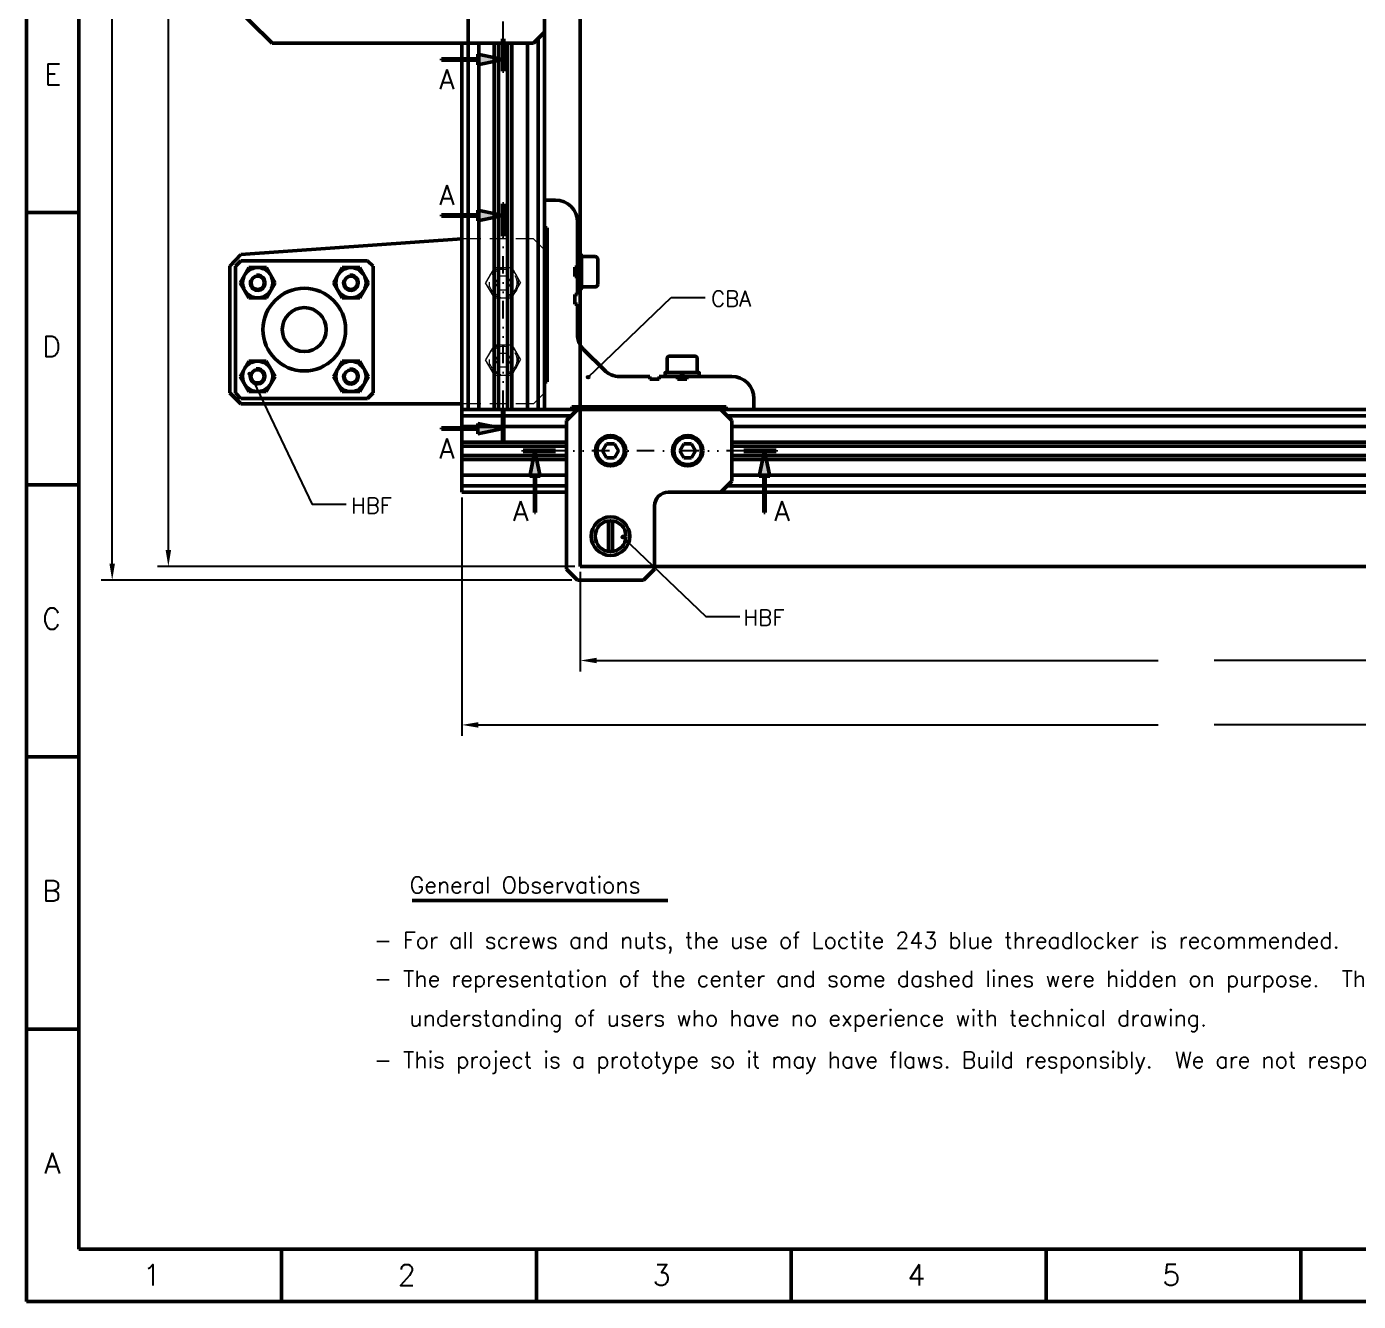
# Model space of a CAD drawing. Extents: x 20728 to 21422, y -7306 to -6812.
# Drawn here: x 20728 to 20969.8, y -7306 to -7074.6 of the extents above; entities that cross this region are included whole.
import ezdxf

# ---------------------------------------------------------------- set-up
doc = ezdxf.new("R2010")
doc.units = 0
doc.header["$PDMODE"] = 34
doc.linetypes.add('DASHED', pattern=[19.05, 12.7, -6.35])
doc.linetypes.add('DIVIDE', pattern=[31.75, 12.7, -6.35, 0, -6.35, 0, -6.35])
doc.layers.get('0').update_dxf_attribs({"lineweight": 0})
for name, color, linetype in [('Corte', 130, 'DIVIDE'), ('Cotas', 90, 'Continuous'), ('Hachura', 9, 'Continuous')]:
    doc.layers.add(name, color=color, linetype=linetype)
for name, color, linetype, lineweight in [('Fixação e Transmissão', 5, 'Continuous', 50), ('Guias', 30, 'Continuous', 50), ('Linha tracejada', 254, 'DASHED', 15), ('Perfis e Cantoneiras', 2, 'Continuous', 50), ('Peças Usinadas', 120, 'Continuous', 50)]:
    doc.layers.add(name, color=color, linetype=linetype, lineweight=lineweight)
doc.styles.get("Standard").update_dxf_attribs({"font": 'romans.shx'})
doc.dimstyles.get("Standard").update_dxf_attribs({"dimtxt": 3, "dimasz": 3, "dimexe": 2, "dimexo": 1, "dimgap": 1, "dimtad": 0, "dimtoh": 1, "dimcen": 0.09, "dimadec": 0, "dimazin": 0, "dimtfac": 1, "dimtdec": 4, "dimtofl": 0, "dimtmove": 0, "dimatfit": 3, "dimfxl": 1, "dimtolj": 1, "dimtzin": 0, "dimarcsym": 0})

# ---------------------------------------------------------------- blocks, each defined once
blk = doc.blocks.new('*D_1h')
at = {"color": 0, "linetype": 'ByBlock', "lineweight": -2}
for p, q in [((20828.53, -7173.61), (20828.53, -7191.68)), ((21048.53, -7173.61), (21048.53, -7191.68)), ((20831.53, -7189.68), (20933.46, -7189.68)), ((21045.53, -7189.68), (20943.6, -7189.68))]:
    blk.add_line(p, q, dxfattribs=at)
for points in [[(20828.53, -7189.68), (20831.53, -7190.18), (20828.53, -7189.68), (20831.53, -7189.18)], [(21048.53, -7189.68), (21045.53, -7189.18), (21048.53, -7189.68), (21045.53, -7190.18)]]:
    blk.add_solid(points, dxfattribs=at)
at = {"layer": 'Defpoints', "color": 0, "linetype": 'ByBlock', "lineweight": 0}
for p in [(20828.53, -7172.61), (21048.53, -7172.61), (20828.53, -7189.68), (21048.53, -7189.68)]:
    blk.add_point(p, dxfattribs=at)
blk = doc.blocks.new('*D_1v')
at = {"color": 0, "linetype": 'ByBlock', "lineweight": -2}
for p, q in [((20807.03, -7160.11), (20807.03, -7203.37)), ((21070.03, -7160.11), (21070.03, -7203.37)), ((20810.03, -7201.37), (20933.46, -7201.37)), ((21067.03, -7201.37), (20943.6, -7201.37))]:
    blk.add_line(p, q, dxfattribs=at)
for points in [[(20807.03, -7201.37), (20810.03, -7201.87), (20807.03, -7201.37), (20810.03, -7200.87)], [(21070.03, -7201.37), (21067.03, -7200.87), (21070.03, -7201.37), (21067.03, -7201.87)]]:
    blk.add_solid(points, dxfattribs=at)
at = {"layer": 'Defpoints', "color": 0, "linetype": 'ByBlock', "lineweight": 0}
for p in [(20807.03, -7159.11), (21070.03, -7159.11), (20807.03, -7201.37), (21070.03, -7201.37)]:
    blk.add_point(p, dxfattribs=at)
blk = doc.blocks.new('*D_1w')
at = {"color": 0, "linetype": 'ByBlock', "lineweight": -2}
for p, q in [((20827.53, -6952.61), (20751.77, -6952.61)), ((20753.77, -6955.61), (20753.77, -7057.54)), ((20753.77, -7169.61), (20753.77, -7067.69)), ((20827.53, -7172.61), (20751.77, -7172.61))]:
    blk.add_line(p, q, dxfattribs=at)
for points in [[(20753.77, -6952.61), (20753.27, -6955.61), (20753.77, -6952.61), (20754.27, -6955.61)], [(20753.77, -7172.61), (20754.27, -7169.61), (20753.77, -7172.61), (20753.27, -7169.61)]]:
    blk.add_solid(points, dxfattribs=at)
at = {"layer": 'Defpoints', "color": 0, "linetype": 'ByBlock', "lineweight": 0}
for p in [(20753.77, -6952.61), (20828.53, -6952.61), (20753.77, -7172.61), (20828.53, -7172.61)]:
    blk.add_point(p, dxfattribs=at)
blk = doc.blocks.new('*D_1x')
at = {"color": 0, "linetype": 'ByBlock', "lineweight": -2}
for p, q in [((20827.03, -6950.11), (20741.57, -6950.11)), ((20743.57, -6953.11), (20743.57, -7057.54)), ((20743.57, -7172.11), (20743.57, -7067.69)), ((20827.03, -7175.11), (20741.57, -7175.11))]:
    blk.add_line(p, q, dxfattribs=at)
for points in [[(20743.57, -6950.11), (20743.07, -6953.11), (20743.57, -6950.11), (20744.07, -6953.11)], [(20743.57, -7175.11), (20744.07, -7172.11), (20743.57, -7175.11), (20743.07, -7172.11)]]:
    blk.add_solid(points, dxfattribs=at)
at = {"layer": 'Defpoints', "color": 0, "linetype": 'ByBlock', "lineweight": 0}
for p in [(20743.57, -6950.11), (20828.03, -6950.11), (20743.57, -7175.11), (20828.03, -7175.11)]:
    blk.add_point(p, dxfattribs=at)

msp = doc.modelspace()

# ---------------------------------------------------------------- hatches: boundary and pattern name
at = {"layer": 'Cotas'}
h = msp.add_hatch(color=256, dxfattribs=at)
h.dxf.hatch_style = 1
h.paths.add_polyline_path([(20768.27, -7137.634, -0.2411741), (20768.377, -7137.424, -0.6113775), (20768.787, -7137.634, -1), (20768.27, -7137.634)])
h = msp.add_hatch(color=256, dxfattribs=at)
h.dxf.hatch_style = 1
h.paths.add_polyline_path([(20830.231, -7138.245, -0.2411741), (20830.124, -7138.455, -0.6113775), (20829.714, -7138.245, -1), (20830.231, -7138.245)])
h = msp.add_hatch(color=256, dxfattribs=at)
h.dxf.hatch_style = 1
h.paths.add_polyline_path([(20836.504, -7167.274, 0.2411741), (20836.396, -7167.064, 0.6113775), (20835.987, -7167.274, 1), (20836.504, -7167.274)])
at = {"layer": 'Perfis e Cantoneiras'}
h = msp.add_hatch(color=130, dxfattribs=at)
h.dxf.hatch_style = 1
h.paths.add_polyline_path([(20814.417, -7076.848), (20814.53, -7076.848), (20814.642, -7076.848), (20814.642, -7082.703), (20814.417, -7082.703), (20814.417, -7080.605), (20814.53, -7080.582), (20814.417, -7080.559), (20814.417, -7076.848)])
h = msp.add_hatch(color=130, dxfattribs=at)
h.dxf.hatch_style = 1
h.paths.add_polyline_path([(20809.916, -7079.632), (20814.53, -7080.582), (20809.916, -7081.533), (20809.916, -7080.582), (20809.916, -7079.632)])
h = msp.add_hatch(color=130, dxfattribs=at)
h.dxf.hatch_style = 1
h.paths.add_polyline_path([(20803.341, -7080.47), (20809.916, -7080.47), (20809.916, -7080.695), (20803.341, -7080.695), (20803.341, -7080.47)])
h = msp.add_hatch(color=130, dxfattribs=at)
h.dxf.hatch_style = 1
h.paths.add_polyline_path([(20814.417, -7112.639), (20814.53, -7112.639), (20814.642, -7112.639), (20814.642, -7106.784), (20814.417, -7106.784), (20814.417, -7108.881), (20814.53, -7108.904), (20814.417, -7108.928), (20814.417, -7112.639)])
h = msp.add_hatch(color=130, dxfattribs=at)
h.dxf.hatch_style = 1
h.paths.add_polyline_path([(20803.341, -7109.017), (20809.916, -7109.017), (20809.916, -7108.792), (20803.341, -7108.792), (20803.341, -7109.017)])
h = msp.add_hatch(color=130, dxfattribs=at)
h.dxf.hatch_style = 1
h.paths.add_polyline_path([(20809.916, -7109.855), (20814.53, -7108.904), (20809.916, -7107.954), (20809.916, -7108.904), (20809.916, -7109.855)])
h = msp.add_hatch(color=130, dxfattribs=at)
h.dxf.hatch_style = 1
h.paths.add_polyline_path([(20814.417, -7143.848), (20814.53, -7143.848), (20814.642, -7143.848), (20814.642, -7149.703), (20814.417, -7149.703), (20814.417, -7147.605), (20814.53, -7147.582), (20814.417, -7147.559), (20814.417, -7143.848)])
h = msp.add_hatch(color=130, dxfattribs=at)
h.dxf.hatch_style = 1
h.paths.add_polyline_path([(20803.341, -7147.47), (20809.916, -7147.47), (20809.916, -7147.695), (20803.341, -7147.695), (20803.341, -7147.47)])
h = msp.add_hatch(color=130, dxfattribs=at)
h.dxf.hatch_style = 1
h.paths.add_polyline_path([(20809.916, -7146.632), (20814.53, -7147.582), (20809.916, -7148.533), (20809.916, -7147.582), (20809.916, -7146.632)])
h = msp.add_hatch(color=130, dxfattribs=at)
h.dxf.hatch_style = 1
h.paths.add_polyline_path([(20824.043, -7151.727), (20824.043, -7151.615), (20824.043, -7151.502), (20818.188, -7151.502), (20818.188, -7151.727), (20820.286, -7151.727), (20820.309, -7151.615), (20820.332, -7151.727), (20824.043, -7151.727)])
h = msp.add_hatch(color=130, dxfattribs=at)
h.dxf.hatch_style = 1
h.paths.add_polyline_path([(20821.26, -7156.228), (20820.309, -7151.615), (20819.358, -7156.228), (20820.309, -7156.228), (20821.26, -7156.228)])
h = msp.add_hatch(color=130, dxfattribs=at)
h.dxf.hatch_style = 1
h.paths.add_polyline_path([(20858.252, -7151.727), (20858.252, -7151.615), (20858.252, -7151.502), (20864.108, -7151.502), (20864.108, -7151.727), (20862.01, -7151.727), (20861.987, -7151.615), (20861.964, -7151.727), (20858.252, -7151.727)])
h = msp.add_hatch(color=130, dxfattribs=at)
h.dxf.hatch_style = 1
h.paths.add_polyline_path([(20861.036, -7156.228), (20861.987, -7151.615), (20862.937, -7156.228), (20861.987, -7156.228), (20861.036, -7156.228)])
h = msp.add_hatch(color=130, dxfattribs=at)
h.dxf.hatch_style = 1
h.paths.add_polyline_path([(20820.421, -7162.803), (20820.421, -7156.228), (20820.196, -7156.228), (20820.196, -7162.803), (20820.421, -7162.803)])
h = msp.add_hatch(color=130, dxfattribs=at)
h.dxf.hatch_style = 1
h.paths.add_polyline_path([(20861.874, -7162.803), (20861.874, -7156.228), (20862.099, -7156.228), (20862.099, -7162.803), (20861.874, -7162.803)])

# ---------------------------------------------------------------- linework, layer by layer
at = {"layer": 'Corte', "ltscale": 0.25}
for p, q in [((20814.53, -7076.843), (20814.53, -7045.639)), ((20814.53, -7143.843), (20814.53, -7112.639)), ((20858.236, -7151.615), (20824.043, -7151.615))]:
    msp.add_line(p, q, dxfattribs=at)
at = {"layer": 'Cotas'}
for p, q in [((20829.973, -7138.245), (20845.039, -7123.801)), ((20845.039, -7123.801), (20851.214, -7123.801)), ((20768.528, -7137.634), (20779.864, -7161.357)), ((20786.04, -7161.357), (20779.864, -7161.357)), ((20836.245, -7167.274), (20851.311, -7181.718)), ((20851.311, -7181.718), (20857.487, -7181.718))]:
    msp.add_line(p, q, dxfattribs=at)
for centre in [(20768.528, -7137.634), (20829.973, -7138.245), (20836.245, -7167.274)]:
    msp.add_circle(centre, 0.259, dxfattribs=at)
at = {"layer": 'Fixação e Transmissão'}
for p, q in [((20828.53, -6952.615), (20828.53, -7172.615)), ((20828.73, -7116.365), (20828.73, -7121.865)), ((20768.387, -7118.354), (20766.798, -7121.107)), ((20771.567, -7118.354), (20773.156, -7121.107)), ((20785.313, -7118.354), (20783.724, -7121.107)), ((20788.493, -7118.354), (20790.082, -7121.107)), ((20822.03, -7117.615), (20822.53, -7117.615)), ((20831.73, -7116.865), (20831.73, -7121.365)), ((20768.387, -7123.86), (20766.798, -7121.107)), ((20771.567, -7123.86), (20773.156, -7121.107)), ((20785.313, -7123.86), (20783.724, -7121.107)), ((20788.493, -7123.86), (20790.082, -7121.107)), ((20822.03, -7120.615), (20822.53, -7120.615)), ((20828.03, -7118.927), (20828.73, -7119.115)), ((20828.03, -7119.115), (20828.73, -7119.302)), ((20771.567, -7123.86), (20771.567, -7123.86)), ((20788.493, -7123.86), (20788.493, -7123.86)), ((20768.365, -7135.347), (20766.776, -7138.1)), ((20771.544, -7135.347), (20773.134, -7138.1)), ((20785.313, -7135.369), (20783.724, -7138.122)), ((20788.493, -7135.369), (20790.082, -7138.122)), ((20844.78, -7134.415), (20849.28, -7134.415)), ((20768.365, -7140.853), (20766.776, -7138.1)), ((20771.544, -7140.853), (20773.134, -7138.1)), ((20785.313, -7140.875), (20783.724, -7138.122)), ((20788.493, -7140.875), (20790.082, -7138.122)), ((20844.28, -7137.415), (20849.78, -7137.415)), ((20846.842, -7138.115), (20847.03, -7137.415)), ((20847.03, -7138.115), (20847.217, -7137.415)), ((20771.544, -7140.853), (20771.544, -7140.853)), ((20788.493, -7140.875), (20788.493, -7140.875)), ((20845.53, -7144.115), (20845.53, -7143.615)), ((20848.53, -7144.115), (20848.53, -7143.615)), ((20833.308, -7150.365), (20832.587, -7151.615)), ((20833.308, -7152.864), (20832.587, -7151.615)), ((20833.308, -7150.365), (20834.751, -7150.365)), ((20834.751, -7150.365), (20835.472, -7151.615)), ((20834.751, -7152.864), (20835.472, -7151.615)), ((20847.308, -7150.365), (20846.587, -7151.615)), ((20847.308, -7152.864), (20846.587, -7151.615)), ((20847.308, -7150.365), (20848.751, -7150.365)), ((20848.751, -7150.365), (20849.472, -7151.615)), ((20848.751, -7152.864), (20849.472, -7151.615)), ((20833.308, -7152.864), (20834.751, -7152.864)), ((20847.308, -7152.864), (20848.751, -7152.864)), ((20828.53, -7172.615), (21048.53, -7172.615))]:
    msp.add_line(p, q, dxfattribs=at)
at = {"layer": 'Fixação e Transmissão', "ltscale": 0.1}
for p, q in [((20828.73, -7116.365), (20831.23, -7116.365)), ((20768.387, -7118.354), (20771.567, -7118.354)), ((20785.313, -7118.354), (20788.493, -7118.354)), ((20828.73, -7121.865), (20831.23, -7121.865)), ((20768.387, -7123.86), (20771.567, -7123.86)), ((20785.313, -7123.86), (20788.493, -7123.86)), ((20768.365, -7135.347), (20771.544, -7135.347)), ((20785.313, -7135.369), (20788.493, -7135.369)), ((20844.28, -7137.415), (20844.28, -7134.915)), ((20849.78, -7137.415), (20849.78, -7134.915)), ((20768.365, -7140.853), (20771.544, -7140.853)), ((20785.313, -7140.875), (20788.493, -7140.875)), ((20833.68, -7169.893), (20833.68, -7164.337)), ((20834.38, -7169.893), (20834.38, -7164.337))]:
    msp.add_line(p, q, dxfattribs=at)
at = {"layer": 'Fixação e Transmissão', "flags": 128}
for points in [[(20828.03, -7116.015), (20828.03, -7122.215), (20828.73, -7122.215), (20828.73, -7116.015)], [(20843.93, -7138.115), (20850.13, -7138.115), (20850.13, -7137.415), (20843.93, -7137.415)]]:
    msp.add_lwpolyline(points, close=True, dxfattribs=at)
at = {"layer": 'Fixação e Transmissão'}
for centre, radius in [((20769.977, -7121.107), 2.753), ((20786.903, -7121.107), 2.753), ((20769.977, -7121.107), 1.201), ((20786.903, -7121.107), 1.201), ((20778.44, -7129.615), 4), ((20769.955, -7138.1), 2.753), ((20786.903, -7138.122), 2.753), ((20769.955, -7138.1), 1.201), ((20786.903, -7138.122), 1.201), ((20834.03, -7151.615), 2.75), ((20834.03, -7151.615), 2.5), ((20848.03, -7151.615), 2.75), ((20848.03, -7151.615), 2.5), ((20834.03, -7167.115), 3.5), ((20834.03, -7167.115), 2.8)]:
    msp.add_circle(centre, radius, dxfattribs=at)
for centre, start, end in [((20831.23, -7116.865), 360, 90), ((20831.23, -7121.365), 270, 360), ((20844.78, -7134.915), 90, 180), ((20849.28, -7134.915), 360, 90)]:
    msp.add_arc(centre, 0.5, start, end, dxfattribs=at)
at = {"layer": 'Guias'}
for p, q in [((20765.94, -7118.115), (20766.94, -7117.115)), ((20765.94, -7118.115), (20765.94, -7141.115)), ((20766.94, -7117.115), (20789.94, -7117.115)), ((20789.94, -7117.115), (20790.94, -7118.115)), ((20790.94, -7118.115), (20790.94, -7141.115)), ((20765.94, -7141.115), (20766.94, -7142.115)), ((20766.94, -7142.115), (20789.94, -7142.115)), ((20789.94, -7142.115), (20790.94, -7141.115))]:
    msp.add_line(p, q, dxfattribs=at)
for radius in [7.5, 4]:
    msp.add_circle((20778.44, -7129.615), radius, dxfattribs=at)
at = {"layer": 'Hachura'}
for centre in [(20769.977, -7121.107), (20786.903, -7121.107), (20769.955, -7138.1), (20786.903, -7138.122)]:
    msp.add_arc(centre, 1.501, 161.90753, 98.65003, dxfattribs=at)
at = {"layer": 'Linha tracejada', "ltscale": 0.25}
for p, q in [((20820.03, -7113.115), (20807.03, -7113.115)), ((20820.03, -7113.115), (20822.03, -7115.115)), ((20812.94, -7118.362), (20811.35, -7121.115)), ((20812.94, -7118.362), (20816.119, -7118.362)), ((20816.119, -7118.362), (20817.709, -7121.115)), ((20812.94, -7123.868), (20811.35, -7121.115)), ((20813.808, -7119.865), (20813.087, -7121.115)), ((20813.808, -7122.364), (20813.087, -7121.115)), ((20813.808, -7119.865), (20815.251, -7119.865)), ((20815.251, -7119.865), (20815.972, -7121.115)), ((20815.251, -7122.364), (20815.972, -7121.115)), ((20816.119, -7123.868), (20817.709, -7121.115)), ((20813.808, -7122.364), (20815.251, -7122.364)), ((20812.94, -7123.868), (20816.119, -7123.868)), ((20816.119, -7123.868), (20816.119, -7123.868)), ((20812.94, -7132.362), (20811.35, -7135.115)), ((20812.94, -7132.362), (20816.119, -7132.362)), ((20816.119, -7132.362), (20817.709, -7135.115)), ((20812.94, -7137.868), (20811.35, -7135.115)), ((20813.808, -7133.865), (20813.087, -7135.115)), ((20813.808, -7136.364), (20813.087, -7135.115)), ((20813.808, -7133.865), (20815.251, -7133.865)), ((20815.251, -7133.865), (20815.972, -7135.115)), ((20815.251, -7136.364), (20815.972, -7135.115)), ((20816.119, -7137.868), (20817.709, -7135.115)), ((20812.94, -7137.868), (20816.119, -7137.868)), ((20813.808, -7136.364), (20815.251, -7136.364)), ((20816.119, -7137.868), (20816.119, -7137.868)), ((20820.03, -7143.115), (20822.03, -7141.115)), ((20820.03, -7143.115), (20807.03, -7143.115))]:
    msp.add_line(p, q, dxfattribs=at)
at = {"layer": 'Linha tracejada'}
for p, q in [((20822.03, -7118.115), (20822.53, -7118.115)), ((20822.03, -7120.115), (20822.53, -7120.115)), ((20846.03, -7144.115), (20846.03, -7143.615)), ((20848.03, -7144.115), (20848.03, -7143.615))]:
    msp.add_line(p, q, dxfattribs=at)
at = {"layer": 'Linha tracejada', "ltscale": 0.25}
for centre, radius in [((20814.53, -7121.115), 2.753), ((20814.53, -7121.115), 2.75), ((20814.53, -7121.115), 2.5), ((20814.53, -7135.115), 2.753), ((20814.53, -7135.115), 2.75), ((20814.53, -7135.115), 2.5)]:
    msp.add_circle(centre, radius, dxfattribs=at)
at = {"layer": 'Perfis e Cantoneiras', "color": 130}
for p, q in [((20814.417, -7082.703), (20814.417, -7076.848)), ((20814.642, -7082.703), (20814.642, -7076.848)), ((20814.53, -7080.582), (20809.916, -7079.632)), ((20809.916, -7079.632), (20809.916, -7081.533)), ((20809.916, -7080.47), (20803.341, -7080.47)), ((20803.341, -7080.695), (20803.341, -7080.47)), ((20809.916, -7080.695), (20803.341, -7080.695)), ((20809.916, -7080.695), (20809.916, -7080.47)), ((20814.53, -7080.582), (20809.916, -7081.533)), ((20814.642, -7082.703), (20814.417, -7082.703)), ((20814.417, -7106.784), (20814.417, -7112.639)), ((20814.642, -7106.784), (20814.417, -7106.784)), ((20814.642, -7106.784), (20814.642, -7112.639)), ((20809.916, -7108.792), (20803.341, -7108.792)), ((20803.341, -7108.792), (20803.341, -7109.017)), ((20809.916, -7109.017), (20803.341, -7109.017)), ((20809.916, -7109.855), (20809.916, -7107.954)), ((20814.53, -7108.904), (20809.916, -7107.954)), ((20809.916, -7108.792), (20809.916, -7109.017)), ((20814.53, -7108.904), (20809.916, -7109.855)), ((20814.642, -7112.639), (20814.417, -7112.639)), ((20814.417, -7149.703), (20814.417, -7143.848)), ((20814.642, -7149.703), (20814.642, -7143.848)), ((20809.916, -7147.47), (20803.341, -7147.47)), ((20803.341, -7147.695), (20803.341, -7147.47)), ((20809.916, -7147.695), (20803.341, -7147.695)), ((20814.53, -7147.582), (20809.916, -7146.632)), ((20809.916, -7146.632), (20809.916, -7148.533)), ((20809.916, -7147.695), (20809.916, -7147.47)), ((20814.53, -7147.582), (20809.916, -7148.533)), ((20814.642, -7149.703), (20814.417, -7149.703)), ((20818.188, -7151.502), (20824.043, -7151.502)), ((20818.188, -7151.502), (20818.188, -7151.727)), ((20818.188, -7151.727), (20824.043, -7151.727)), ((20820.309, -7151.615), (20819.358, -7156.228)), ((20820.309, -7151.615), (20821.26, -7156.228)), ((20824.043, -7151.502), (20824.043, -7151.727)), ((20864.108, -7151.502), (20858.252, -7151.502)), ((20864.108, -7151.727), (20858.252, -7151.727)), ((20861.987, -7151.615), (20861.036, -7156.228)), ((20861.987, -7151.615), (20862.937, -7156.228)), ((20864.108, -7151.502), (20864.108, -7151.727)), ((20821.26, -7156.228), (20819.358, -7156.228)), ((20820.196, -7156.228), (20820.196, -7162.803)), ((20820.196, -7156.228), (20820.421, -7156.228)), ((20820.421, -7156.228), (20820.421, -7162.803)), ((20861.036, -7156.228), (20862.937, -7156.228)), ((20861.874, -7156.228), (20861.874, -7162.803)), ((20862.099, -7156.228), (20861.874, -7156.228)), ((20862.099, -7156.228), (20862.099, -7162.803)), ((20820.196, -7162.803), (20820.421, -7162.803)), ((20862.099, -7162.803), (20861.874, -7162.803))]:
    msp.add_line(p, q, dxfattribs=at)
at = {"layer": 'Perfis e Cantoneiras', "color": 30}
for p, q in [((20822.03, -7106.115), (20824.03, -7106.115)), ((20822.03, -7111.115), (20822.03, -7106.115)), ((20822.53, -7111.115), (20822.03, -7111.115)), ((20822.53, -7139.115), (20822.53, -7111.115)), ((20828.03, -7110.115), (20828.03, -7118.265)), ((20827.53, -7119.965), (20827.53, -7118.265)), ((20827.53, -7118.265), (20828.03, -7118.265)), ((20828.03, -7119.965), (20827.53, -7119.965)), ((20828.03, -7119.965), (20828.03, -7123.265)), ((20827.53, -7124.965), (20827.53, -7123.265)), ((20827.53, -7123.265), (20828.03, -7123.265)), ((20828.03, -7124.965), (20827.53, -7124.965)), ((20828.03, -7124.965), (20828.03, -7130.458)), ((20829.201, -7133.286), (20832.858, -7136.943)), ((20841.18, -7138.115), (20835.686, -7138.115)), ((20841.18, -7138.115), (20841.18, -7138.615)), ((20842.88, -7138.615), (20842.88, -7138.115)), ((20846.18, -7138.115), (20842.88, -7138.115)), ((20846.18, -7138.115), (20846.18, -7138.615)), ((20856.03, -7138.115), (20847.88, -7138.115)), ((20847.88, -7138.615), (20847.88, -7138.115)), ((20822.03, -7144.115), (20822.03, -7139.115)), ((20822.03, -7139.115), (20822.53, -7139.115)), ((20841.18, -7138.615), (20842.88, -7138.615)), ((20846.18, -7138.615), (20847.88, -7138.615)), ((20860.03, -7144.115), (20860.03, -7142.115)), ((20822.03, -7144.115), (20827.03, -7144.115)), ((20827.03, -7144.115), (20827.03, -7143.615)), ((20827.03, -7143.615), (20855.03, -7143.615)), ((20855.03, -7143.615), (20855.03, -7144.115)), ((20855.03, -7144.115), (20860.03, -7144.115))]:
    msp.add_line(p, q, dxfattribs=at)
for centre, start, end in [((20824.03, -7110.115), 0, 90), ((20832.03, -7130.458), 180, 225), ((20835.686, -7134.115), 225, 270), ((20856.03, -7142.115), 0, 90)]:
    msp.add_arc(centre, 4, start, end, dxfattribs=at)
at = {"layer": 'Peças Usinadas', "color": 2}
for p, q in [((20808.163, -7143.115), (20808.163, -6982.115)), ((20807.03, -7077.615), (20807.03, -7159.115)), ((20810.13, -7143.115), (20810.13, -7077.615)), ((20812.93, -7143.115), (20812.93, -7077.615)), ((20813.705, -7143.115), (20813.705, -7077.615)), ((20815.355, -7143.115), (20815.355, -7077.615)), ((20816.13, -7143.115), (20816.13, -7077.615)), ((20818.93, -7143.115), (20818.93, -7077.615)), ((20820.896, -7142.249), (20820.896, -7076.749)), ((20822.03, -7075.615), (20822.03, -7144.115)), ((20820.896, -7144.115), (20820.896, -7142.249)), ((20807.03, -7144.115), (20828.03, -7144.115)), ((20807.03, -7145.249), (20826.896, -7145.249)), ((20808.163, -7144.115), (20808.163, -7143.115)), ((20810.13, -7144.115), (20810.13, -7143.115)), ((20812.93, -7144.115), (20812.93, -7143.115)), ((20813.705, -7144.115), (20813.705, -7143.115)), ((20815.355, -7144.115), (20815.355, -7143.115)), ((20816.13, -7144.115), (20816.13, -7143.115)), ((20818.93, -7144.115), (20818.93, -7143.115)), ((20854.03, -7144.115), (21023.03, -7144.115)), ((20855.163, -7145.249), (21021.896, -7145.249)), ((20807.03, -7147.215), (20826.03, -7147.215)), ((20856.03, -7147.215), (21021.03, -7147.215)), ((20807.03, -7150.015), (20826.03, -7150.015)), ((20856.03, -7150.015), (21021.03, -7150.015)), ((20807.03, -7150.79), (20826.03, -7150.79)), ((20807.03, -7152.44), (20826.03, -7152.44)), ((20856.03, -7150.79), (21021.03, -7150.79)), ((20856.03, -7152.44), (21021.03, -7152.44)), ((20807.03, -7153.215), (20826.03, -7153.215)), ((20856.03, -7153.215), (21021.03, -7153.215)), ((20807.03, -7156.015), (20826.03, -7156.015)), ((20856.03, -7156.015), (21021.03, -7156.015)), ((20807.03, -7157.981), (20826.03, -7157.981)), ((20807.03, -7159.115), (20826.03, -7159.115)), ((20854.03, -7159.115), (21023.03, -7159.115)), ((20855.163, -7157.981), (21021.896, -7157.981))]:
    msp.add_line(p, q, dxfattribs=at)
at = {"layer": 'Peças Usinadas'}
for p, q in [((20822.03, -7049.615), (20822.03, -7075.615)), ((20764.59, -7069.615), (20772.59, -7077.615)), ((20822.03, -7075.615), (20820.03, -7077.615)), ((20737.491, -7108.372), (20728.041, -7108.372)), ((20766.935, -7115.973), (20807.03, -7113.115)), ((20764.94, -7118.115), (20766.935, -7115.973)), ((20764.94, -7141.115), (20764.94, -7118.115)), ((20764.94, -7141.115), (20766.94, -7143.115)), ((20766.94, -7143.115), (20807.03, -7143.115)), ((20826.03, -7146.115), (20828.03, -7144.115)), ((20854.03, -7144.115), (20856.03, -7146.115)), ((20856.03, -7157.115), (20854.03, -7159.115)), ((20737.491, -7157.782), (20728.041, -7157.782)), ((20826.03, -7173.115), (20828.03, -7175.115)), ((20840.03, -7175.115), (20842.03, -7173.115)), ((20737.491, -7207.192), (20728.041, -7207.192)), ((20737.491, -7256.602), (20728.041, -7256.602)), ((20774.301, -7296.563), (20774.301, -7306.013)), ((20820.562, -7296.563), (20820.562, -7306.013)), ((20866.822, -7296.563), (20866.822, -7306.013)), ((20913.082, -7296.563), (20913.082, -7306.013)), ((20959.343, -7296.563), (20959.343, -7306.013))]:
    msp.add_line(p, q, dxfattribs=at)
at = {"layer": 'Peças Usinadas', "ltscale": 0.1}
for p, q in [((20772.59, -7077.615), (20820.03, -7077.615)), ((20854.03, -7144.115), (20828.03, -7144.115)), ((20826.03, -7173.115), (20826.03, -7146.115)), ((20856.03, -7157.115), (20856.03, -7146.115)), ((20854.03, -7159.115), (20844.53, -7159.115)), ((20842.03, -7173.115), (20842.03, -7161.615)), ((20828.03, -7175.115), (20840.03, -7175.115))]:
    msp.add_line(p, q, dxfattribs=at)
at = {"layer": 'Peças Usinadas', "color": 1}
msp.add_line((20798.037, -7233.272), (20844.446, -7233.272), dxfattribs=at)
at = {"layer": 'Peças Usinadas', "flags": 128}
for points in [[(20728.041, -7306.013), (21421.947, -7306.013), (21421.947, -6811.91), (20728.041, -6811.91)], [(20737.491, -7296.563), (21412.497, -7296.563), (21412.497, -6821.36), (20737.491, -6821.36)]]:
    msp.add_lwpolyline(points, close=True, dxfattribs=at)
at = {"layer": 'Peças Usinadas'}
msp.add_arc((20844.53, -7161.615), 2.5, 90, 180, dxfattribs=at)

# ---------------------------------------------------------------- texts
at = {"layer": 'Cotas'}
for s, height, p in [('E', 3.78, (20731.246, -7085.163)), ('CBA', 2.835, (20852.279, -7125.417)), ('D', 3.78, (20730.868, -7134.574)), ('HBF', 2.835, (20786.93, -7162.972)), ('C', 3.78, (20730.868, -7183.984)), ('HBF', 2.835, (20858.173, -7183.313)), ('B', 3.78, (20730.868, -7233.394)), ('A', 3.78, (20731.246, -7282.804)), ('1', 3.78, (20749.157, -7303.105)), ('2', 3.78, (20795.417, -7303.105)), ('3', 3.78, (20841.678, -7303.105)), ('4', 3.78, (20887.938, -7303.105)), ('5', 3.78, (20934.199, -7303.105))]:
    msp.add_text(s, height=height, dxfattribs=at).set_placement(p)
at = {"layer": 'Cotas', "color": 1}
for s, height, p in [('General Observations', 2.95312, (20797.574, -7231.911)), ('- For all screws and nuts, the use of Loctite 243 blue threadlocker is recommended.', 2.95312, (20791.077, -7241.951)), ('- The representation of the center and some dashed lines were hidden on purpose.  The intention is to improve the', 2.953125, (20791.077, -7248.939)), ('understanding of users who have no experience with technical drawing.', 2.95312, (20797.515, -7256.078)), ('- This project is a prototype so it may have flaws. Build responsibly.  We are not responsible for any problems.', 2.953125, (20791.077, -7263.657))]:
    msp.add_text(s, height=height, dxfattribs=at).set_placement(p)
at = {"layer": 'Perfis e Cantoneiras', "color": 130}
for p in [(20802.925, -7085.986), (20802.925, -7106.986), (20802.925, -7152.986)]:
    msp.add_text('A', height=3.6, dxfattribs=at).set_placement(p)
at = {"layer": 'Perfis e Cantoneiras', "color": 130, "extrusion": (0, 0, -1)}
for p in [(-20819.086, -7164.349), (-20866.517, -7164.349)]:
    msp.add_text('A', height=3.6, dxfattribs=at).set_placement(p)

# ---------------------------------------------------------------- dimensions: what is measured, and where the dimension line sits
at = {"layer": 'Cotas'}
for base, p1, p2, angle, picture, middle in [((20743.569, -6950.115), (20828.03, -7175.115), (20828.03, -6950.115), 90, '*D_1x', (20743.569, -7062.615)), ((20753.775, -6952.615), (20828.53, -7172.615), (20828.53, -6952.615), 90, '*D_1w', (20753.775, -7062.615)), ((21048.53, -7189.679), (20828.53, -7172.615), (21048.53, -7172.615), 0.00001, '*D_1h', (20938.53, -7189.679))]:
    dim = msp.add_linear_dim(base=base, p1=p1, p2=p2, angle=angle, dimstyle='Standard', override={"dimscale": 1, "dimpost": '<>'}, dxfattribs=at)
    dim.commit()
    dim.dimension.update_dxf_attribs({"geometry": picture, "text_midpoint": middle, "dimtype": 160})
dim = msp.add_linear_dim(base=(21070.03, -7201.373), p1=(20807.03, -7159.115), p2=(21070.03, -7159.115), angle=0.00001, dimstyle='Standard', override={"dimscale": 1, "dimpost": '<>'}, dxfattribs=at)
dim.commit()
dim.dimension.update_dxf_attribs({"geometry": '*D_1v', "text_midpoint": (20938.53, -7201.373)})

doc.saveas('drawing.dxf')
